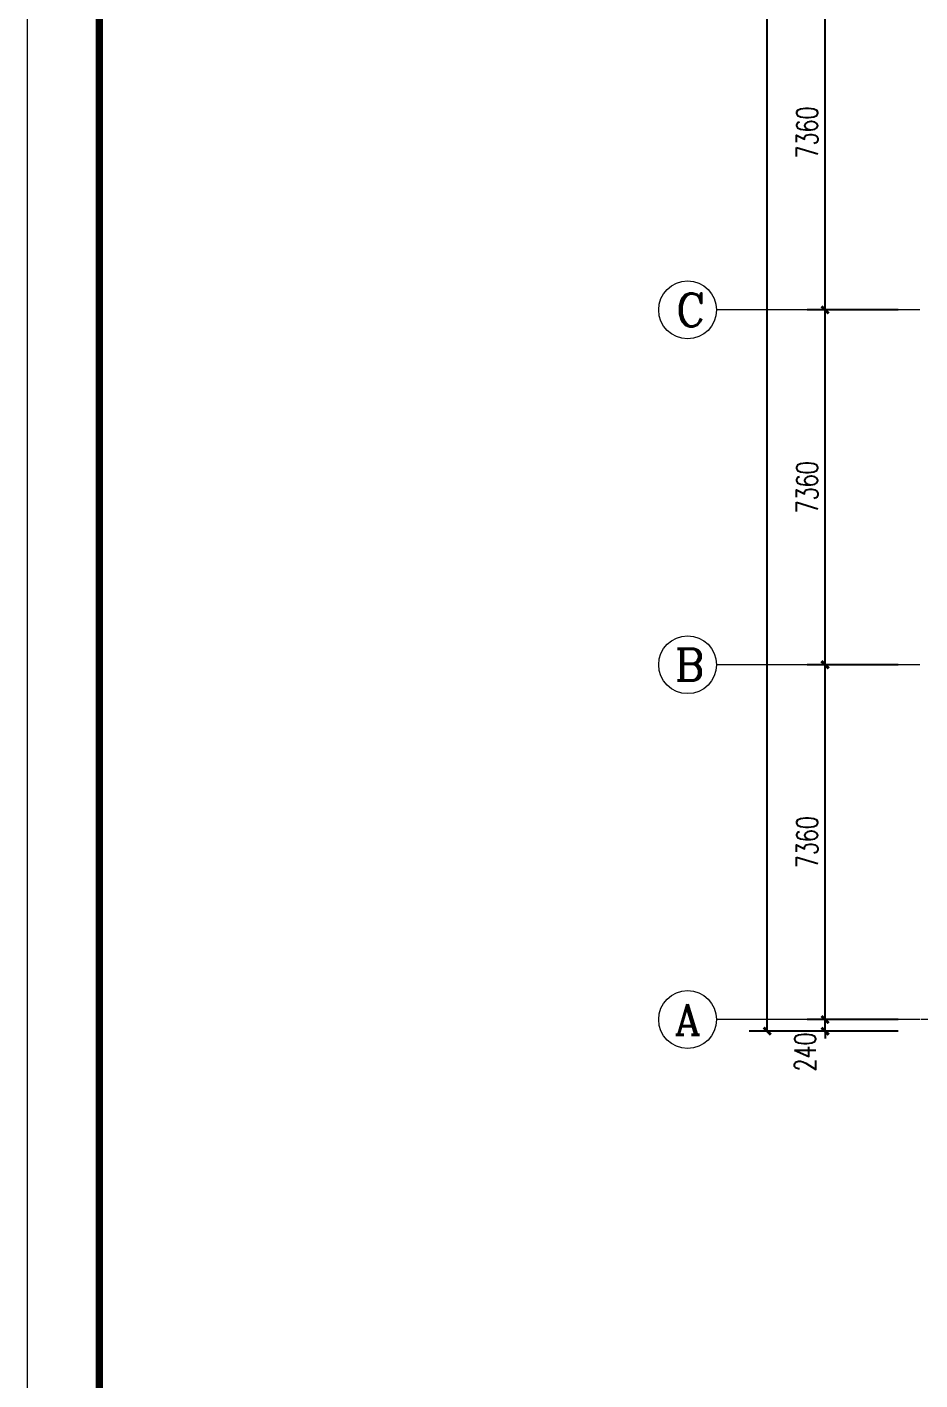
# Model space of a CAD drawing. Header units: inches. Extents: x -3733042 to -3643265, y 623859 to 997713.
# Drawn here: x -3732365 to -3713857, y 718290 to 746352 of the extents above; entities that cross this region are included whole.
import ezdxf

# ---------------------------------------------------------------- set-up
doc = ezdxf.new("R2010")
doc.units = ezdxf.units.IN
doc.header["$LTSCALE"] = 1000
doc.header["$MEASUREMENT"] = 0
doc.linetypes.add('DOTE', pattern=[2.42, 2, -0.2, 0.02, -0.2])
doc.layers.get('0').update_dxf_attribs({"lineweight": 18})
for name, color, linetype, lineweight in [('AXIS', 30, 'Continuous', 18), ('AXIS_TEXT', 7, 'Continuous', 18), ('DOTE', 14, 'DOTE', 18), ('PUB_TITLE', 153, 'Continuous', 18)]:
    doc.layers.add(name, color=color, linetype=linetype, lineweight=lineweight)
doc.styles.add('_TCH_AXIS', font='complex.shx', dxfattribs={"bigfont": 'gbcbig.shx'})
doc.styles.add('_TCH_DIM_T3', font='simplex.shx', dxfattribs={"width": 0.705882, "bigfont": 'gbcbig.shx'})
doc.styles.add('COMPLEX', font='complex.shx')
doc.dimstyles.new('_TCH_ARCH&&150', dxfattribs={"dimtxt": 446.25, "dimasz": 150, "dimexe": 375, "dimexo": 450, "dimgap": 150, "dimtad": 1, "dimdec": 0, "dimzin": 0, "dimdsep": 46, "dimtxsty": '_TCH_DIM_T3', "dimblk": 'ARCHTICK', "dimcen": 0.09, "dimdle": 300, "dimclrt": 7, "dimazin": 2, "dimtfac": 1, "dimtdec": 0, "dimtix": 1, "dimtmove": 2, "dimatfit": 3, "dimfxl": 1, "dimtolj": 1, "dimarcsym": 0})

# ---------------------------------------------------------------- blocks, each defined once
blk = doc.blocks.new('_ArchTick_2')
at = {"color": 0, "linetype": 'ByBlock'}
blk.add_lwpolyline([(-0.5, -0.5, 0.4, 0.4, 0), (0.5, 0.5, 0.4, 0.4, 0)], format="xyseb", dxfattribs=at)
blk = doc.blocks.new('*X375')
at = {"layer": 'AXIS', "color": 0, "lineweight": -2, "transparency": 16777216}
for p, q in [((-3714307, 725765), (-3716197, 725765)), ((-3715822, 725765), (-3715822, 725915)), ((-3715822, 725525), (-3715822, 725765)), ((-3714307, 725525), (-3716197, 725525)), ((-3715822, 725525), (-3715822, 725375))]:
    blk.add_line(p, q, dxfattribs=at)
at = {"layer": 'AXIS', "color": 0, "lineweight": -2, "transparency": 16777216, "xscale": 150, "yscale": 150, "zscale": 150}
for p, rotation in [((-3715822, 725765), 270), ((-3715822, 725525), 90)]:
    blk.add_blockref('_ArchTick_2', p, dxfattribs=dict(at, rotation=rotation))
at = {"layer": 'AXIS', "color": 7, "transparency": 16777216, "insert": (-3716234, 725092), "char_height": 446.2, "width": 1215, "attachment_point": 5, "rotation": 90, "style": '_TCH_DIM_T3'}
blk.add_mtext('240', dxfattribs=at)
blk = doc.blocks.new('_ARCHTICK')
at = {"color": 0, "linetype": 'ByBlock', "const_width": 0.4}
blk.add_lwpolyline([(-0.5, -0.5), (0.5, 0.5)], dxfattribs=at)
blk = doc.blocks.new('*X376')
at = {"layer": 'AXIS', "color": 0, "lineweight": -2, "transparency": 16777216}
for p, q in [((-3714307, 733125), (-3716197, 733125)), ((-3715822, 725765), (-3715822, 733125)), ((-3714307, 725765), (-3716197, 725765))]:
    blk.add_line(p, q, dxfattribs=at)
at = {"layer": 'AXIS', "color": 0, "lineweight": -2, "transparency": 16777216, "xscale": 150, "yscale": 150, "zscale": 150}
for p, rotation in [((-3715822, 733125), 90), ((-3715822, 725765), 270)]:
    blk.add_blockref('_ArchTick_2', p, dxfattribs=dict(at, rotation=rotation))
at = {"layer": 'AXIS', "color": 7, "transparency": 16777216, "insert": (-3716195, 729445), "char_height": 446.2, "width": 1620, "attachment_point": 5, "rotation": 90, "style": '_TCH_DIM_T3'}
blk.add_mtext('7360', dxfattribs=at)
blk = doc.blocks.new('*X377')
at = {"layer": 'AXIS', "color": 0, "lineweight": -2, "transparency": 16777216}
for p, q in [((-3714307, 740485), (-3716197, 740485)), ((-3715822, 733125), (-3715822, 740485)), ((-3714307, 733125), (-3716197, 733125))]:
    blk.add_line(p, q, dxfattribs=at)
at = {"layer": 'AXIS', "color": 0, "lineweight": -2, "transparency": 16777216, "xscale": 150, "yscale": 150, "zscale": 150}
for p, rotation in [((-3715822, 740485), 90), ((-3715822, 733125), 270)]:
    blk.add_blockref('_ArchTick_2', p, dxfattribs=dict(at, rotation=rotation))
at = {"layer": 'AXIS', "color": 7, "transparency": 16777216, "insert": (-3716195, 736805), "char_height": 446.2, "width": 1620, "attachment_point": 5, "rotation": 90, "style": '_TCH_DIM_T3'}
blk.add_mtext('7360', dxfattribs=at)
blk = doc.blocks.new('*X378')
at = {"layer": 'AXIS', "color": 0, "lineweight": -2, "transparency": 16777216}
for p, q in [((-3714307, 747845), (-3716197, 747845)), ((-3715822, 740485), (-3715822, 747845)), ((-3714307, 740485), (-3716197, 740485))]:
    blk.add_line(p, q, dxfattribs=at)
at = {"layer": 'AXIS', "color": 0, "lineweight": -2, "transparency": 16777216, "xscale": 150, "yscale": 150, "zscale": 150}
for p, rotation in [((-3715822, 747845), 90), ((-3715822, 740485), 270)]:
    blk.add_blockref('_ArchTick_2', p, dxfattribs=dict(at, rotation=rotation))
at = {"layer": 'AXIS', "color": 7, "transparency": 16777216, "insert": (-3716195, 744165), "char_height": 446.2, "width": 1620, "attachment_point": 5, "rotation": 90, "style": '_TCH_DIM_T3'}
blk.add_mtext('7360', dxfattribs=at)
blk = doc.blocks.new('*X384')
at = {"layer": 'AXIS', "color": 0, "lineweight": -2, "transparency": 16777216}
for p, q in [((-3714307, 777525), (-3717397, 777525)), ((-3717022, 725525), (-3717022, 777525)), ((-3714307, 725525), (-3717397, 725525))]:
    blk.add_line(p, q, dxfattribs=at)
at = {"layer": 'AXIS', "color": 0, "lineweight": -2, "transparency": 16777216, "xscale": 150, "yscale": 150, "zscale": 150}
for p, rotation in [((-3717022, 777525), 90), ((-3717022, 725525), 270)]:
    blk.add_blockref('_ArchTick_2', p, dxfattribs=dict(at, rotation=rotation))
at = {"layer": 'AXIS', "color": 7, "transparency": 16777216, "insert": (-3717395, 751525), "char_height": 446.2, "width": 2070, "attachment_point": 5, "rotation": 90, "style": '_TCH_DIM_T3'}
blk.add_mtext('52000', dxfattribs=at)
blk = doc.blocks.new('_AXISO')
blk.add_circle((0, 0), 0.5)
at = {"layer": 'AXIS_TEXT', "style": 'COMPLEX', "width": 1.04167}
blk.add_attdef('A', (-0.25, -0.28), '', height=0.56, dxfattribs=at)

msp = doc.modelspace()

# ---------------------------------------------------------------- linework, layer by layer
at = {"layer": 'AXIS'}
for p, q in [((-3713856.5, 740485.5), (-3718072, 740485.5)), ((-3713856.5, 733125.5), (-3718072, 733125.5)), ((-3713856.5, 725765.5), (-3718072, 725765.5))]:
    msp.add_line(p, q, dxfattribs=at)
at = {"layer": 'DOTE'}
msp.add_line((-3690060.9, 725765.5), (-3713856.5, 725765.5), dxfattribs=at)
at = {"layer": 'PUB_TITLE'}
msp.add_lwpolyline([(-3732364.6, 700712.6), (-3669364.6, 700712.6), (-3669364.6, 789812.6), (-3732364.6, 789812.6)], close=True, dxfattribs=at)
msp.add_lwpolyline([(-3730864.6, 702212.6, 150, 150, 0), (-3670864.6, 702212.6, 150, 150, 0), (-3670864.6, 786062.6, 150, 150, 0), (-3730864.6, 786062.6, 150, 150, 0)], format="xyseb", close=True, dxfattribs=at)

# ---------------------------------------------------------------- block references
at = {"layer": 'AXIS'}
ref = msp.add_blockref('_AXISO', (-3718672, 740485.5), dxfattribs=dict(at, xscale=1200, yscale=1200, zscale=1200))
ref.add_attrib('A', 'C', (-3718916.1, 740143.7), dxfattribs={"layer": 'AXIS_TEXT', "height": 683.5, "style": '_TCH_AXIS'})
ref = msp.add_blockref('_AXISO', (-3718672, 733125.5), dxfattribs=dict(at, xscale=1200, yscale=1200, zscale=1200))
ref.add_attrib('A', 'B', (-3718936.2, 732799), dxfattribs={"layer": 'AXIS_TEXT', "height": 652.9, "style": '_TCH_AXIS'})
ref = msp.add_blockref('_AXISO', (-3718672, 725765.5), dxfattribs=dict(at, xscale=1200, yscale=1200, zscale=1200))
ref.add_attrib('A', 'A', (-3718945.3, 725446.6), dxfattribs={"layer": 'AXIS_TEXT', "height": 637.8, "style": '_TCH_AXIS'})

# ---------------------------------------------------------------- dimensions: what is measured, and where the dimension line sits
for base, p1, p2, picture, middle in [((-3717022, 777525.5), (-3713856.5, 725525.5), (-3713856.5, 777525.5), '*X384', (-3717395.1, 751525.5)), ((-3715822, 747845.5), (-3713856.5, 740485.5), (-3713856.5, 747845.5), '*X378', (-3716195.1, 744165.5)), ((-3715822, 740485.5), (-3713856.5, 733125.5), (-3713856.5, 740485.5), '*X377', (-3716195.1, 736805.5)), ((-3715822, 733125.5), (-3713856.5, 725765.5), (-3713856.5, 733125.5), '*X376', (-3716195.1, 729445.5))]:
    dim = msp.add_linear_dim(base=base, p1=p1, p2=p2, angle=90, dimstyle='_TCH_ARCH&&150', override={"dimsah": 1, "dimtzin": 0}, dxfattribs=at)
    dim.commit()
    dim.dimension.update_dxf_attribs({"geometry": picture, "text_midpoint": middle})
dim = msp.add_linear_dim(base=(-3715822, 725765.5), p1=(-3713856.5, 725525.5), p2=(-3713856.5, 725765.5), angle=90, dimstyle='_TCH_ARCH&&150', override={"dimsah": 1, "dimtzin": 0}, dxfattribs=at)
dim.commit()
dim.dimension.update_dxf_attribs({"geometry": '*X375', "text_midpoint": (-3716234.5, 725092), "dimtype": 160})

doc.saveas('drawing.dxf')
